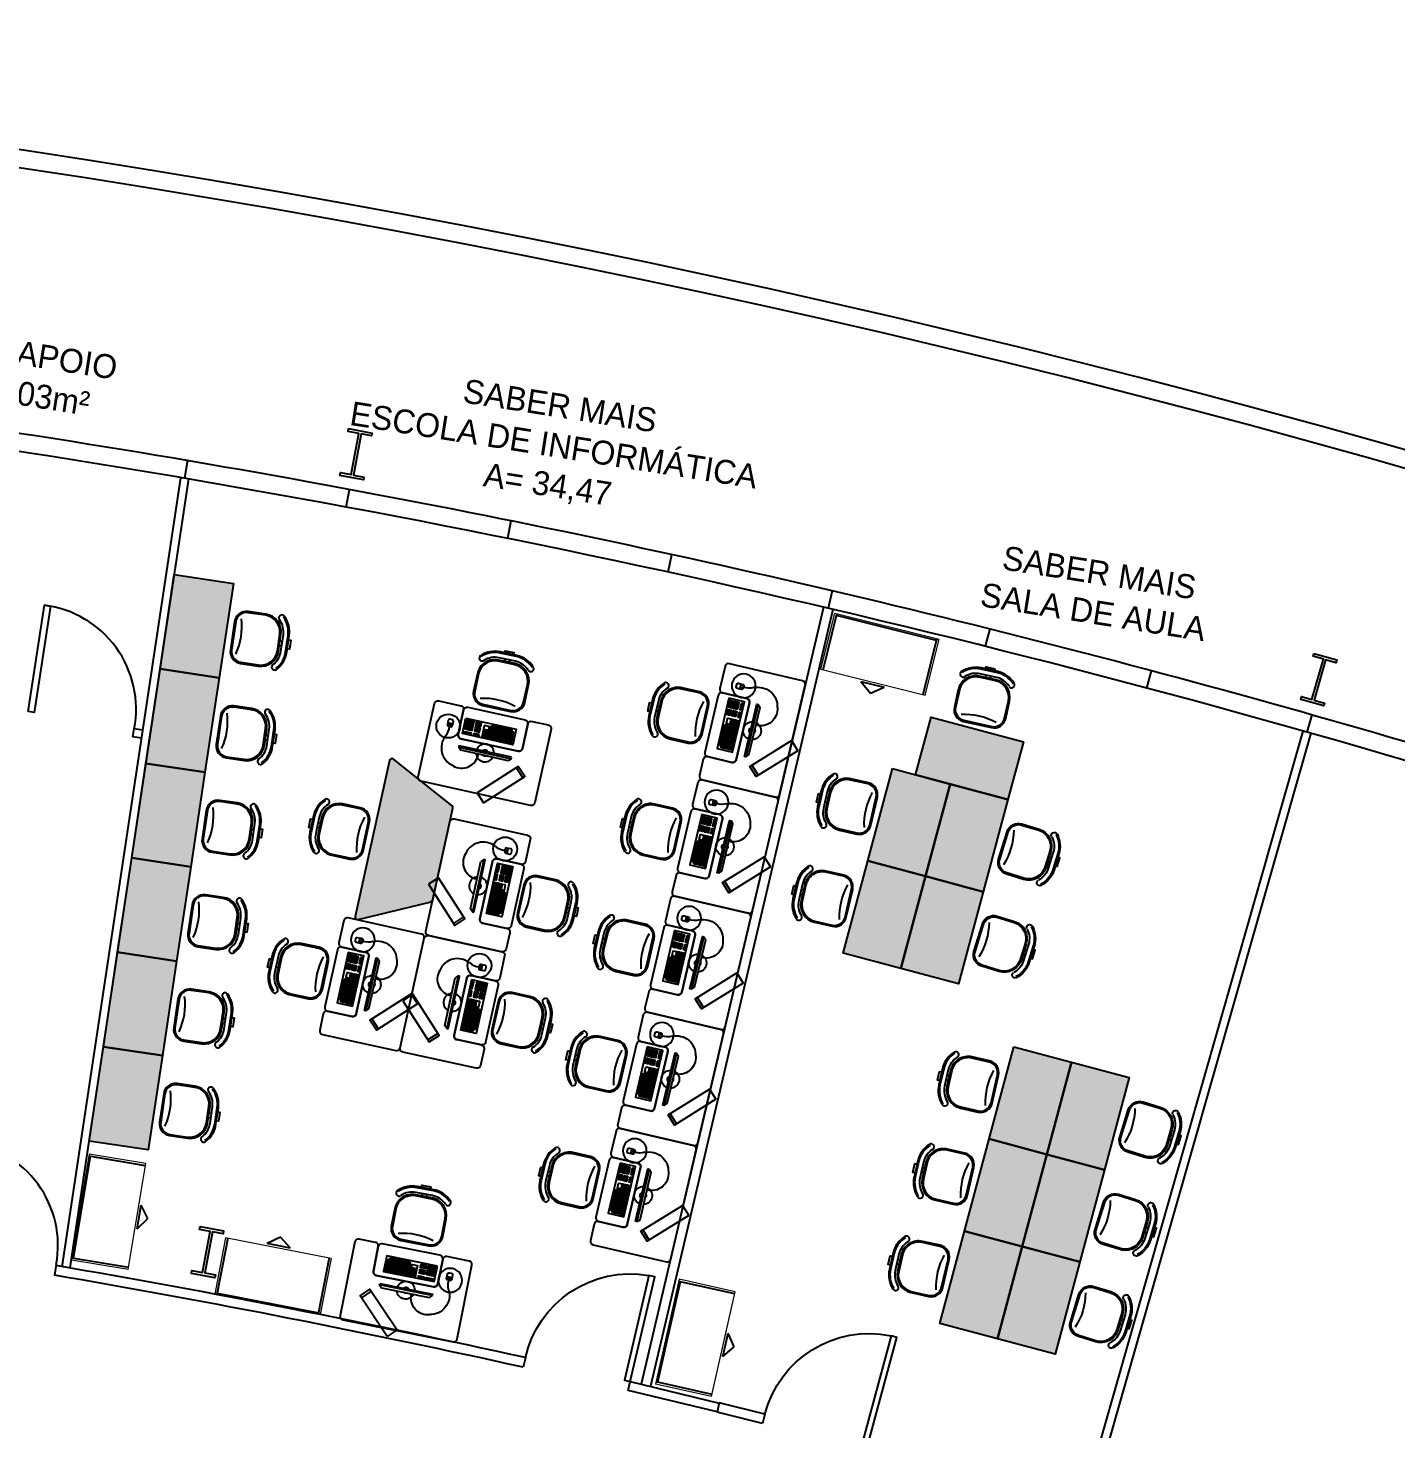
# Model space of a CAD drawing. Extents: x -15 to 8521, y -5327 to 1905.
# Drawn here: x 2884 to 4030, y 732 to 1905 of the extents above; entities that cross this region are included whole.
import ezdxf

# ---------------------------------------------------------------- set-up
doc = ezdxf.new("R2010")
doc.units = 0
for name, color, linetype in [('AR-DIV', 2, 'Continuous'), ('AR-EQP', 1, 'Continuous'), ('AR-ESQ', 2, 'Continuous'), ('AR-EST', 4, 'Continuous'), ('AR-MOB', 2, 'Continuous'), ('AR-PAR-ALV', 5, 'Continuous'), ('AR-POR', 1, 'Continuous'), ('AR-TXT', 2, 'Continuous')]:
    doc.layers.add(name, color=color, linetype=linetype)
doc.layers.add('AR-HTC-MOB', color=253, linetype='Continuous', plot=False)
doc.styles.add('1-125', font='stylu.ttf', dxfattribs={"height": 0.2})

# ---------------------------------------------------------------- blocks, each defined once
blk = doc.blocks.new('porta')
at = {"color": 2}
blk.add_lwpolyline([(0, 0), (0, 0.9), (0.05, 0.9), (0.05, 0)], close=True, dxfattribs=at)
at = {"color": 1}
blk.add_arc((0, 0.001), 0.9, 359.3457, 86.819, dxfattribs=at)
blk = doc.blocks.new('COMPUTADOR')
at = {"color": 2}
for p, q in [((0.23, 0.726), (0.248, 0.744)), ((0.269, 0.723), (0.238, 0.754)), ((0.241, 0.715), (0.259, 0.733)), ((0.259, 0.733), (0.241, 0.715)), ((0.52, 0.129), (0.52, 0.029))]:
    blk.add_line(p, q, dxfattribs=at)
at = {"color": 253}
for p, q in [((0.317, 0.615), (0.311, 0.609)), ((0.311, 0.607), (0.351, 0.567)), ((0.359, 0.575), (0.319, 0.615)), ((0.462, 0.596), (0.465, 0.593)), ((0.471, 0.604), (0.474, 0.601)), ((0.353, 0.567), (0.359, 0.573)), ((0.483, 0.568), (0.465, 0.55)), ((0.465, 0.548), (0.494, 0.519)), ((0.515, 0.539), (0.486, 0.568)), ((0.497, 0.519), (0.515, 0.537)), ((0.525, 0.52), (0.528, 0.523)), ((0.533, 0.528), (0.539, 0.534)), ((0.533, 0.525), (0.652, 0.406)), ((0.541, 0.534), (0.661, 0.414)), ((0.647, 0.398), (0.65, 0.401)), ((0.655, 0.406), (0.661, 0.412))]:
    blk.add_line(p, q, dxfattribs=at)
at = {"color": 1}
for p, q in [((0.206, 0.532), (0.206, 0.502)), ((0.495, 0.214), (0.206, 0.502)), ((0.525, 0.214), (0.495, 0.214))]:
    blk.add_line(p, q, dxfattribs=at)
at = {"color": 2}
blk.add_lwpolyline([(0.271, 0.77, 0.414214), (0.253, 0.77), (0.229, 0.745, 0.414214), (0.229, 0.727), (0.242, 0.714, 0.414214), (0.26, 0.714), (0.284, 0.738, 0.414214), (0.284, 0.756)], format="xyb", close=True, dxfattribs=at)
at = {"color": 1}
blk.add_lwpolyline([(0.387, 0.706), (0.693, 0.4), (0.599, 0.306), (0.293, 0.612)], close=True, dxfattribs=at)
at = {"color": 253}
for points in [[(0.344, 0.626), (0.351, 0.632, 0.414214), (0.351, 0.634), (0.344, 0.641, 0.414214), (0.342, 0.641), (0.336, 0.634, 0.414214), (0.336, 0.632), (0.342, 0.626, 0.414214)], [(0.356, 0.637), (0.362, 0.643, 0.414214), (0.362, 0.646), (0.356, 0.652, 0.414214), (0.353, 0.652), (0.347, 0.646, 0.414214), (0.347, 0.643), (0.353, 0.637, 0.414214)], [(0.356, 0.614), (0.362, 0.62, 0.414214), (0.362, 0.623), (0.356, 0.629, 0.414214), (0.353, 0.629), (0.347, 0.623, 0.414214), (0.347, 0.62), (0.353, 0.614, 0.414214)], [(0.367, 0.648), (0.373, 0.654, 0.414214), (0.373, 0.657), (0.367, 0.663, 0.414214), (0.364, 0.663), (0.358, 0.657, 0.414214), (0.358, 0.654), (0.364, 0.648, 0.414214)], [(0.367, 0.626), (0.373, 0.632, 0.414214), (0.373, 0.634), (0.367, 0.641, 0.414214), (0.364, 0.641), (0.358, 0.634, 0.414214), (0.358, 0.632), (0.364, 0.626, 0.414214)], [(0.367, 0.603), (0.373, 0.609, 0.414214), (0.373, 0.612), (0.367, 0.618, 0.414214), (0.364, 0.618), (0.358, 0.612, 0.414214), (0.358, 0.609), (0.364, 0.603, 0.414214)], [(0.378, 0.66), (0.385, 0.666, 0.414214), (0.385, 0.668), (0.378, 0.675, 0.414214), (0.376, 0.675), (0.37, 0.668, 0.414214), (0.37, 0.666), (0.376, 0.66, 0.414214)], [(0.378, 0.637), (0.385, 0.643, 0.414214), (0.385, 0.646), (0.378, 0.652, 0.414214), (0.376, 0.652), (0.37, 0.646, 0.414214), (0.37, 0.643), (0.376, 0.637, 0.414214)], [(0.378, 0.614), (0.385, 0.62, 0.414214), (0.385, 0.623), (0.378, 0.629, 0.414214), (0.376, 0.629), (0.37, 0.623, 0.414214), (0.37, 0.62), (0.376, 0.614, 0.414214)], [(0.378, 0.592), (0.385, 0.598, 0.414214), (0.385, 0.601), (0.378, 0.607, 0.414214), (0.376, 0.607), (0.37, 0.601, 0.414214), (0.37, 0.598), (0.376, 0.592, 0.414214)], [(0.39, 0.671), (0.396, 0.677, 0.414214), (0.396, 0.68), (0.39, 0.686, 0.414214), (0.387, 0.686), (0.381, 0.68, 0.414214), (0.381, 0.677), (0.387, 0.671, 0.414214)], [(0.39, 0.648), (0.396, 0.654, 0.414214), (0.396, 0.657), (0.39, 0.663, 0.414214), (0.387, 0.663), (0.381, 0.657, 0.414214), (0.381, 0.654), (0.387, 0.648, 0.414214)], [(0.39, 0.626), (0.396, 0.632, 0.414214), (0.396, 0.634), (0.39, 0.641, 0.414214), (0.387, 0.641), (0.381, 0.634, 0.414214), (0.381, 0.632), (0.387, 0.626, 0.414214)], [(0.39, 0.603), (0.396, 0.609, 0.414214), (0.396, 0.612), (0.39, 0.618, 0.414214), (0.387, 0.618), (0.381, 0.612, 0.414214), (0.381, 0.609), (0.387, 0.603, 0.414214)], [(0.401, 0.66), (0.407, 0.666, 0.414214), (0.407, 0.668), (0.401, 0.675, 0.414214), (0.398, 0.675), (0.392, 0.668, 0.414214), (0.392, 0.666), (0.398, 0.66, 0.414214)], [(0.401, 0.637), (0.407, 0.643, 0.414214), (0.407, 0.646), (0.401, 0.652, 0.414214), (0.398, 0.652), (0.392, 0.646, 0.414214), (0.392, 0.643), (0.398, 0.637, 0.414214)], [(0.401, 0.614), (0.407, 0.62, 0.414214), (0.407, 0.623), (0.401, 0.629, 0.414214), (0.398, 0.629), (0.392, 0.623, 0.414214), (0.392, 0.62), (0.398, 0.614, 0.414214)], [(0.412, 0.648), (0.418, 0.654, 0.414214), (0.418, 0.657), (0.412, 0.663, 0.414214), (0.41, 0.663), (0.404, 0.657, 0.414214), (0.404, 0.654), (0.41, 0.648, 0.414214)], [(0.412, 0.626), (0.418, 0.632, 0.414214), (0.418, 0.634), (0.412, 0.641, 0.414214), (0.41, 0.641), (0.404, 0.634, 0.414214), (0.404, 0.632), (0.41, 0.626, 0.414214)], [(0.414, 0.584), (0.421, 0.59, 0.414214), (0.421, 0.592), (0.414, 0.599, 0.414214), (0.412, 0.599), (0.406, 0.592, 0.414214), (0.406, 0.59), (0.412, 0.584, 0.414214)], [(0.424, 0.637), (0.43, 0.643, 0.414214), (0.43, 0.646), (0.424, 0.652, 0.414214), (0.421, 0.652), (0.415, 0.646, 0.414214), (0.415, 0.643), (0.421, 0.637, 0.414214)], [(0.426, 0.572), (0.432, 0.578, 0.414214), (0.432, 0.581), (0.426, 0.587, 0.414214), (0.423, 0.587), (0.417, 0.581, 0.414214), (0.417, 0.578), (0.423, 0.572, 0.414214)], [(0.434, 0.604), (0.44, 0.61, 0.414214), (0.44, 0.613), (0.434, 0.619, 0.414214), (0.432, 0.619), (0.425, 0.613, 0.414214), (0.425, 0.61), (0.432, 0.604, 0.414214)], [(0.446, 0.615), (0.452, 0.621, 0.414214), (0.452, 0.624), (0.446, 0.63, 0.414214), (0.443, 0.63), (0.437, 0.624, 0.414214), (0.437, 0.621), (0.443, 0.615, 0.414214)], [(0.446, 0.593), (0.452, 0.599, 0.414214), (0.452, 0.601), (0.446, 0.607, 0.414214), (0.443, 0.607), (0.437, 0.601, 0.414214), (0.437, 0.599), (0.443, 0.593, 0.414214)], [(0.457, 0.604), (0.463, 0.61, 0.414214), (0.463, 0.613), (0.457, 0.619, 0.414214), (0.454, 0.619), (0.448, 0.613, 0.414214), (0.448, 0.61), (0.454, 0.604, 0.414214)], [(0.457, 0.581), (0.463, 0.587, 0.414214), (0.463, 0.59), (0.457, 0.596, 0.414214), (0.454, 0.596), (0.448, 0.59, 0.414214), (0.448, 0.587), (0.454, 0.581, 0.414214)], [(0.468, 0.593), (0.474, 0.599, 0.414214), (0.474, 0.601), (0.468, 0.607, 0.414214), (0.465, 0.607), (0.459, 0.601, 0.414214), (0.459, 0.599), (0.465, 0.593, 0.414214)], [(0.376, 0.544), (0.382, 0.55, 0.414214), (0.382, 0.553), (0.376, 0.559, 0.414214), (0.373, 0.559), (0.367, 0.553, 0.414214), (0.367, 0.55), (0.373, 0.544, 0.414214)], [(0.387, 0.533), (0.394, 0.539, 0.414214), (0.394, 0.542), (0.387, 0.548, 0.414214), (0.385, 0.548), (0.379, 0.542, 0.414214), (0.379, 0.539), (0.385, 0.533, 0.414214)], [(0.399, 0.522), (0.405, 0.528, 0.414214), (0.405, 0.531), (0.399, 0.537, 0.414214), (0.396, 0.537), (0.39, 0.531, 0.414214), (0.39, 0.528), (0.396, 0.522, 0.414214)], [(0.4, 0.569), (0.407, 0.575, 0.414214), (0.407, 0.578), (0.4, 0.584, 0.414214), (0.398, 0.584), (0.392, 0.578, 0.414214), (0.392, 0.575), (0.398, 0.569, 0.414214)], [(0.412, 0.558), (0.418, 0.564, 0.414214), (0.418, 0.567), (0.412, 0.573, 0.414214), (0.409, 0.573), (0.403, 0.567, 0.414214), (0.403, 0.564), (0.409, 0.558, 0.414214)], [(0.423, 0.547), (0.429, 0.553, 0.414214), (0.429, 0.555), (0.423, 0.561, 0.414214), (0.42, 0.561), (0.414, 0.555, 0.414214), (0.414, 0.553), (0.42, 0.547, 0.414214)], [(0.427, 0.494), (0.433, 0.5, 0.414214), (0.433, 0.503), (0.427, 0.509, 0.414214), (0.424, 0.509), (0.418, 0.503, 0.414214), (0.418, 0.5), (0.424, 0.494, 0.414214)], [(0.437, 0.561), (0.443, 0.567, 0.414214), (0.443, 0.57), (0.437, 0.576, 0.414214), (0.434, 0.576), (0.428, 0.57, 0.414214), (0.428, 0.567), (0.434, 0.561, 0.414214)], [(0.438, 0.482), (0.444, 0.489, 0.414214), (0.444, 0.491), (0.438, 0.497, 0.414214), (0.436, 0.497), (0.43, 0.491, 0.414214), (0.43, 0.489), (0.436, 0.482, 0.414214)], [(0.44, 0.508), (0.446, 0.514, 0.414214), (0.446, 0.517), (0.44, 0.523, 0.414214), (0.437, 0.523), (0.431, 0.517, 0.414214), (0.431, 0.514), (0.437, 0.508, 0.414214)], [(0.45, 0.471), (0.456, 0.477, 0.414214), (0.456, 0.48), (0.45, 0.486, 0.414214), (0.447, 0.486), (0.441, 0.48, 0.414214), (0.441, 0.477), (0.447, 0.471, 0.414214)], [(0.451, 0.519), (0.457, 0.525, 0.414214), (0.457, 0.528), (0.451, 0.534, 0.414214), (0.449, 0.534), (0.443, 0.528, 0.414214), (0.443, 0.525), (0.449, 0.519, 0.414214)], [(0.451, 0.497), (0.457, 0.503, 0.414214), (0.457, 0.505), (0.451, 0.511, 0.414214), (0.449, 0.511), (0.443, 0.505, 0.414214), (0.443, 0.503), (0.449, 0.497, 0.414214)], [(0.461, 0.46), (0.467, 0.466, 0.414214), (0.467, 0.469), (0.461, 0.475, 0.414214), (0.458, 0.475), (0.452, 0.469, 0.414214), (0.452, 0.466), (0.458, 0.46, 0.414214)], [(0.463, 0.53), (0.469, 0.537, 0.414214), (0.469, 0.539), (0.463, 0.545, 0.414214), (0.46, 0.545), (0.454, 0.539, 0.414214), (0.454, 0.537), (0.46, 0.53, 0.414214)], [(0.463, 0.508), (0.469, 0.514, 0.414214), (0.469, 0.517), (0.463, 0.523, 0.414214), (0.46, 0.523), (0.454, 0.517, 0.414214), (0.454, 0.514), (0.46, 0.508, 0.414214)], [(0.463, 0.485), (0.469, 0.491, 0.414214), (0.469, 0.494), (0.463, 0.5, 0.414214), (0.46, 0.5), (0.454, 0.494, 0.414214), (0.454, 0.491), (0.46, 0.485, 0.414214)], [(0.474, 0.519), (0.48, 0.525, 0.414214), (0.48, 0.528), (0.474, 0.534, 0.414214), (0.471, 0.534), (0.465, 0.528, 0.414214), (0.465, 0.525), (0.471, 0.519, 0.414214)], [(0.474, 0.497), (0.48, 0.503, 0.414214), (0.48, 0.505), (0.474, 0.511, 0.414214), (0.471, 0.511), (0.465, 0.505, 0.414214), (0.465, 0.503), (0.471, 0.497, 0.414214)], [(0.474, 0.474), (0.48, 0.48, 0.414214), (0.48, 0.483), (0.474, 0.489, 0.414214), (0.471, 0.489), (0.465, 0.483, 0.414214), (0.465, 0.48), (0.471, 0.474, 0.414214)], [(0.485, 0.508), (0.491, 0.514, 0.414214), (0.491, 0.517), (0.485, 0.523, 0.414214), (0.483, 0.523), (0.477, 0.517, 0.414214), (0.477, 0.514), (0.483, 0.508, 0.414214)], [(0.485, 0.485), (0.491, 0.491, 0.414214), (0.491, 0.494), (0.485, 0.5, 0.414214), (0.483, 0.5), (0.477, 0.494, 0.414214), (0.477, 0.491), (0.483, 0.485, 0.414214)], [(0.485, 0.463), (0.491, 0.469, 0.414214), (0.491, 0.471), (0.485, 0.478, 0.414214), (0.483, 0.478), (0.477, 0.471, 0.414214), (0.477, 0.469), (0.483, 0.463, 0.414214)], [(0.497, 0.497), (0.503, 0.503, 0.414214), (0.503, 0.505), (0.497, 0.511, 0.414214), (0.494, 0.511), (0.488, 0.505, 0.414214), (0.488, 0.503), (0.494, 0.497, 0.414214)], [(0.497, 0.474), (0.503, 0.48, 0.414214), (0.503, 0.483), (0.497, 0.489, 0.414214), (0.494, 0.489), (0.488, 0.483, 0.414214), (0.488, 0.48), (0.494, 0.474, 0.414214)], [(0.508, 0.508), (0.514, 0.514, 0.414214), (0.514, 0.517), (0.508, 0.523, 0.414214), (0.505, 0.523), (0.499, 0.517, 0.414214), (0.499, 0.514), (0.505, 0.508, 0.414214)], [(0.508, 0.485), (0.514, 0.491, 0.414214), (0.514, 0.494), (0.508, 0.5, 0.414214), (0.505, 0.5), (0.499, 0.494, 0.414214), (0.499, 0.491), (0.505, 0.485, 0.414214)], [(0.508, 0.463), (0.514, 0.469, 0.414214), (0.514, 0.471), (0.508, 0.478, 0.414214), (0.505, 0.478), (0.499, 0.471, 0.414214), (0.499, 0.469), (0.505, 0.463, 0.414214)], [(0.519, 0.519), (0.525, 0.525, 0.414214), (0.525, 0.528), (0.519, 0.534, 0.414214), (0.517, 0.534), (0.51, 0.528, 0.414214), (0.51, 0.525), (0.517, 0.519, 0.414214)], [(0.519, 0.497), (0.525, 0.503, 0.414214), (0.525, 0.505), (0.519, 0.511, 0.414214), (0.517, 0.511), (0.51, 0.505, 0.414214), (0.51, 0.503), (0.517, 0.497, 0.414214)], [(0.519, 0.474), (0.525, 0.48, 0.414214), (0.525, 0.483), (0.519, 0.489, 0.414214), (0.517, 0.489), (0.51, 0.483, 0.414214), (0.51, 0.48), (0.517, 0.474, 0.414214)], [(0.531, 0.508), (0.537, 0.514, 0.414214), (0.537, 0.517), (0.531, 0.523, 0.414214), (0.528, 0.523), (0.522, 0.517, 0.414214), (0.522, 0.514), (0.528, 0.508, 0.414214)], [(0.531, 0.485), (0.537, 0.491, 0.414214), (0.537, 0.494), (0.531, 0.5, 0.414214), (0.528, 0.5), (0.522, 0.494, 0.414214), (0.522, 0.491), (0.528, 0.485, 0.414214)], [(0.531, 0.463), (0.537, 0.469, 0.414214), (0.537, 0.471), (0.531, 0.478, 0.414214), (0.528, 0.478), (0.522, 0.471, 0.414214), (0.522, 0.469), (0.528, 0.463, 0.414214)], [(0.542, 0.497), (0.548, 0.503, 0.414214), (0.548, 0.505), (0.542, 0.511, 0.414214), (0.539, 0.511), (0.533, 0.505, 0.414214), (0.533, 0.503), (0.539, 0.497, 0.414214)], [(0.542, 0.474), (0.548, 0.48, 0.414214), (0.548, 0.483), (0.542, 0.489, 0.414214), (0.539, 0.489), (0.533, 0.483, 0.414214), (0.533, 0.48), (0.539, 0.474, 0.414214)], [(0.553, 0.485), (0.559, 0.491, 0.414214), (0.559, 0.494), (0.553, 0.5, 0.414214), (0.551, 0.5), (0.544, 0.494, 0.414214), (0.544, 0.491), (0.551, 0.485, 0.414214)], [(0.553, 0.463), (0.559, 0.469, 0.414214), (0.559, 0.471), (0.553, 0.478, 0.414214), (0.551, 0.478), (0.544, 0.471, 0.414214), (0.544, 0.469), (0.551, 0.463, 0.414214)], [(0.564, 0.474), (0.571, 0.48, 0.414214), (0.571, 0.483), (0.564, 0.489, 0.414214), (0.562, 0.489), (0.556, 0.483, 0.414214), (0.556, 0.48), (0.562, 0.474, 0.414214)], [(0.576, 0.463), (0.582, 0.469, 0.414214), (0.582, 0.471), (0.576, 0.478, 0.414214), (0.573, 0.478), (0.567, 0.471, 0.414214), (0.567, 0.469), (0.573, 0.463, 0.414214)], [(0.472, 0.449), (0.478, 0.455, 0.414214), (0.478, 0.457), (0.472, 0.463, 0.414214), (0.47, 0.463), (0.464, 0.457, 0.414214), (0.464, 0.455), (0.47, 0.449, 0.414214)], [(0.484, 0.437), (0.49, 0.443, 0.414214), (0.49, 0.446), (0.484, 0.452, 0.414214), (0.481, 0.452), (0.475, 0.446, 0.414214), (0.475, 0.443), (0.481, 0.437, 0.414214)], [(0.495, 0.426), (0.501, 0.432, 0.414214), (0.501, 0.435), (0.495, 0.441, 0.414214), (0.492, 0.441), (0.486, 0.435, 0.414214), (0.486, 0.432), (0.492, 0.426, 0.414214)], [(0.497, 0.451), (0.503, 0.457, 0.414214), (0.503, 0.46), (0.497, 0.466, 0.414214), (0.494, 0.466), (0.488, 0.46, 0.414214), (0.488, 0.457), (0.494, 0.451, 0.414214)], [(0.506, 0.415), (0.512, 0.421, 0.414214), (0.512, 0.423), (0.506, 0.43, 0.414214), (0.504, 0.43), (0.497, 0.423, 0.414214), (0.497, 0.421), (0.504, 0.415, 0.414214)], [(0.508, 0.44), (0.514, 0.446, 0.414214), (0.514, 0.449), (0.508, 0.455, 0.414214), (0.505, 0.455), (0.499, 0.449, 0.414214), (0.499, 0.446), (0.505, 0.44, 0.414214)], [(0.518, 0.403), (0.524, 0.409, 0.414214), (0.524, 0.412), (0.518, 0.418, 0.414214), (0.515, 0.418), (0.509, 0.412, 0.414214), (0.509, 0.409), (0.515, 0.403, 0.414214)], [(0.519, 0.451), (0.525, 0.457, 0.414214), (0.525, 0.46), (0.519, 0.466, 0.414214), (0.517, 0.466), (0.51, 0.46, 0.414214), (0.51, 0.457), (0.517, 0.451, 0.414214)], [(0.519, 0.429), (0.525, 0.435, 0.414214), (0.525, 0.437), (0.519, 0.444, 0.414214), (0.517, 0.444), (0.51, 0.437, 0.414214), (0.51, 0.435), (0.517, 0.429, 0.414214)], [(0.529, 0.392), (0.535, 0.398, 0.414214), (0.535, 0.401), (0.529, 0.407, 0.414214), (0.526, 0.407), (0.52, 0.401, 0.414214), (0.52, 0.398), (0.526, 0.392, 0.414214)], [(0.531, 0.44), (0.537, 0.446, 0.414214), (0.537, 0.449), (0.531, 0.455, 0.414214), (0.528, 0.455), (0.522, 0.449, 0.414214), (0.522, 0.446), (0.528, 0.44, 0.414214)], [(0.531, 0.417), (0.537, 0.423, 0.414214), (0.537, 0.426), (0.531, 0.432, 0.414214), (0.528, 0.432), (0.522, 0.426, 0.414214), (0.522, 0.423), (0.528, 0.417, 0.414214)], [(0.54, 0.381), (0.546, 0.387, 0.414214), (0.546, 0.389), (0.54, 0.396, 0.414214), (0.537, 0.396), (0.531, 0.389, 0.414214), (0.531, 0.387), (0.537, 0.381, 0.414214)], [(0.542, 0.451), (0.548, 0.457, 0.414214), (0.548, 0.46), (0.542, 0.466, 0.414214), (0.539, 0.466), (0.533, 0.46, 0.414214), (0.533, 0.457), (0.539, 0.451, 0.414214)], [(0.542, 0.429), (0.548, 0.435, 0.414214), (0.548, 0.437), (0.542, 0.444, 0.414214), (0.539, 0.444), (0.533, 0.437, 0.414214), (0.533, 0.435), (0.539, 0.429, 0.414214)], [(0.542, 0.406), (0.548, 0.412, 0.414214), (0.548, 0.415), (0.542, 0.421, 0.414214), (0.539, 0.421), (0.533, 0.415, 0.414214), (0.533, 0.412), (0.539, 0.406, 0.414214)], [(0.551, 0.369), (0.558, 0.375, 0.414214), (0.558, 0.378), (0.551, 0.384, 0.414214), (0.549, 0.384), (0.543, 0.378, 0.414214), (0.543, 0.375), (0.549, 0.369, 0.414214)], [(0.553, 0.44), (0.559, 0.446, 0.414214), (0.559, 0.449), (0.553, 0.455, 0.414214), (0.551, 0.455), (0.544, 0.449, 0.414214), (0.544, 0.446), (0.551, 0.44, 0.414214)], [(0.553, 0.417), (0.559, 0.423, 0.414214), (0.559, 0.426), (0.553, 0.432, 0.414214), (0.551, 0.432), (0.544, 0.426, 0.414214), (0.544, 0.423), (0.551, 0.417, 0.414214)], [(0.553, 0.395), (0.559, 0.401, 0.414214), (0.559, 0.404), (0.553, 0.41, 0.414214), (0.551, 0.41), (0.544, 0.404, 0.414214), (0.544, 0.401), (0.551, 0.395, 0.414214)], [(0.563, 0.358), (0.569, 0.364, 0.414214), (0.569, 0.367), (0.563, 0.373, 0.414214), (0.56, 0.373), (0.554, 0.367, 0.414214), (0.554, 0.364), (0.56, 0.358, 0.414214)], [(0.564, 0.451), (0.571, 0.457, 0.414214), (0.571, 0.46), (0.564, 0.466, 0.414214), (0.562, 0.466), (0.556, 0.46, 0.414214), (0.556, 0.457), (0.562, 0.451, 0.414214)], [(0.564, 0.429), (0.571, 0.435, 0.414214), (0.571, 0.437), (0.564, 0.444, 0.414214), (0.562, 0.444), (0.556, 0.437, 0.414214), (0.556, 0.435), (0.562, 0.429, 0.414214)], [(0.564, 0.406), (0.571, 0.412, 0.414214), (0.571, 0.415), (0.564, 0.421, 0.414214), (0.562, 0.421), (0.556, 0.415, 0.414214), (0.556, 0.412), (0.562, 0.406, 0.414214)], [(0.564, 0.383), (0.571, 0.39, 0.414214), (0.571, 0.392), (0.564, 0.398, 0.414214), (0.562, 0.398), (0.556, 0.392, 0.414214), (0.556, 0.39), (0.562, 0.383, 0.414214)], [(0.574, 0.347), (0.58, 0.353, 0.414214), (0.58, 0.356), (0.574, 0.362, 0.414214), (0.571, 0.362), (0.565, 0.356, 0.414214), (0.565, 0.353), (0.571, 0.347, 0.414214)], [(0.576, 0.44), (0.582, 0.446, 0.414214), (0.582, 0.449), (0.576, 0.455, 0.414214), (0.573, 0.455), (0.567, 0.449, 0.414214), (0.567, 0.446), (0.573, 0.44, 0.414214)], [(0.576, 0.417), (0.582, 0.423, 0.414214), (0.582, 0.426), (0.576, 0.432, 0.414214), (0.573, 0.432), (0.567, 0.426, 0.414214), (0.567, 0.423), (0.573, 0.417, 0.414214)], [(0.576, 0.395), (0.582, 0.401, 0.414214), (0.582, 0.404), (0.576, 0.41, 0.414214), (0.573, 0.41), (0.567, 0.404, 0.414214), (0.567, 0.401), (0.573, 0.395, 0.414214)], [(0.576, 0.372), (0.582, 0.378, 0.414214), (0.582, 0.381), (0.576, 0.387, 0.414214), (0.573, 0.387), (0.567, 0.381, 0.414214), (0.567, 0.378), (0.573, 0.372, 0.414214)], [(0.587, 0.451), (0.593, 0.457, 0.414214), (0.593, 0.46), (0.587, 0.466, 0.414214), (0.584, 0.466), (0.578, 0.46, 0.414214), (0.578, 0.457), (0.584, 0.451, 0.414214)], [(0.587, 0.429), (0.593, 0.435, 0.414214), (0.593, 0.437), (0.587, 0.444, 0.414214), (0.584, 0.444), (0.578, 0.437, 0.414214), (0.578, 0.435), (0.584, 0.429, 0.414214)], [(0.587, 0.406), (0.593, 0.412, 0.414214), (0.593, 0.415), (0.587, 0.421, 0.414214), (0.584, 0.421), (0.578, 0.415, 0.414214), (0.578, 0.412), (0.584, 0.406, 0.414214)], [(0.587, 0.383), (0.593, 0.39, 0.414214), (0.593, 0.392), (0.587, 0.398, 0.414214), (0.584, 0.398), (0.578, 0.392, 0.414214), (0.578, 0.39), (0.584, 0.383, 0.414214)], [(0.587, 0.361), (0.593, 0.367, 0.414214), (0.593, 0.37), (0.587, 0.376, 0.414214), (0.584, 0.376), (0.578, 0.37, 0.414214), (0.578, 0.367), (0.584, 0.361, 0.414214)], [(0.598, 0.44), (0.605, 0.446, 0.414214), (0.605, 0.449), (0.598, 0.455, 0.414214), (0.596, 0.455), (0.59, 0.449, 0.414214), (0.59, 0.446), (0.596, 0.44, 0.414214)], [(0.598, 0.417), (0.605, 0.423, 0.414214), (0.605, 0.426), (0.598, 0.432, 0.414214), (0.596, 0.432), (0.59, 0.426, 0.414214), (0.59, 0.423), (0.596, 0.417, 0.414214)], [(0.598, 0.395), (0.605, 0.401, 0.414214), (0.605, 0.404), (0.598, 0.41, 0.414214), (0.596, 0.41), (0.59, 0.404, 0.414214), (0.59, 0.401), (0.596, 0.395, 0.414214)], [(0.598, 0.372), (0.605, 0.378, 0.414214), (0.605, 0.381), (0.598, 0.387, 0.414214), (0.596, 0.387), (0.59, 0.381, 0.414214), (0.59, 0.378), (0.596, 0.372, 0.414214)], [(0.598, 0.349), (0.605, 0.356, 0.414214), (0.605, 0.358), (0.598, 0.364, 0.414214), (0.596, 0.364), (0.59, 0.358, 0.414214), (0.59, 0.356), (0.596, 0.349, 0.414214)], [(0.61, 0.429), (0.616, 0.435, 0.414214), (0.616, 0.437), (0.61, 0.444, 0.414214), (0.607, 0.444), (0.601, 0.437, 0.414214), (0.601, 0.435), (0.607, 0.429, 0.414214)], [(0.61, 0.406), (0.616, 0.412, 0.414214), (0.616, 0.415), (0.61, 0.421, 0.414214), (0.607, 0.421), (0.601, 0.415, 0.414214), (0.601, 0.412), (0.607, 0.406, 0.414214)], [(0.61, 0.383), (0.616, 0.39, 0.414214), (0.616, 0.392), (0.61, 0.398, 0.414214), (0.607, 0.398), (0.601, 0.392, 0.414214), (0.601, 0.39), (0.607, 0.383, 0.414214)], [(0.61, 0.361), (0.616, 0.367, 0.414214), (0.616, 0.37), (0.61, 0.376, 0.414214), (0.607, 0.376), (0.601, 0.37, 0.414214), (0.601, 0.367), (0.607, 0.361, 0.414214)], [(0.61, 0.338), (0.616, 0.344, 0.414214), (0.616, 0.347), (0.61, 0.353, 0.414214), (0.607, 0.353), (0.601, 0.347, 0.414214), (0.601, 0.344), (0.607, 0.338, 0.414214)], [(0.621, 0.417), (0.627, 0.423, 0.414214), (0.627, 0.426), (0.621, 0.432, 0.414214), (0.618, 0.432), (0.612, 0.426, 0.414214), (0.612, 0.423), (0.618, 0.417, 0.414214)], [(0.621, 0.395), (0.627, 0.401, 0.414214), (0.627, 0.404), (0.621, 0.41, 0.414214), (0.618, 0.41), (0.612, 0.404, 0.414214), (0.612, 0.401), (0.618, 0.395, 0.414214)], [(0.621, 0.372), (0.627, 0.378, 0.414214), (0.627, 0.381), (0.621, 0.387, 0.414214), (0.618, 0.387), (0.612, 0.381, 0.414214), (0.612, 0.378), (0.618, 0.372, 0.414214)], [(0.621, 0.349), (0.627, 0.356, 0.414214), (0.627, 0.358), (0.621, 0.364, 0.414214), (0.618, 0.364), (0.612, 0.358, 0.414214), (0.612, 0.356), (0.618, 0.349, 0.414214)], [(0.632, 0.406), (0.638, 0.412, 0.414214), (0.638, 0.415), (0.632, 0.421, 0.414214), (0.63, 0.421), (0.624, 0.415, 0.414214), (0.624, 0.412), (0.63, 0.406, 0.414214)], [(0.632, 0.383), (0.638, 0.39, 0.414214), (0.638, 0.392), (0.632, 0.398, 0.414214), (0.63, 0.398), (0.624, 0.392, 0.414214), (0.624, 0.39), (0.63, 0.383, 0.414214)], [(0.632, 0.361), (0.638, 0.367, 0.414214), (0.638, 0.37), (0.632, 0.376, 0.414214), (0.63, 0.376), (0.624, 0.37, 0.414214), (0.624, 0.367), (0.63, 0.361, 0.414214)], [(0.644, 0.395), (0.65, 0.401, 0.414214), (0.65, 0.404), (0.644, 0.41, 0.414214), (0.641, 0.41), (0.635, 0.404, 0.414214), (0.635, 0.401), (0.641, 0.395, 0.414214)], [(0.644, 0.372), (0.65, 0.378, 0.414214), (0.65, 0.381), (0.644, 0.387, 0.414214), (0.641, 0.387), (0.635, 0.381, 0.414214), (0.635, 0.378), (0.641, 0.372, 0.414214)], [(0.655, 0.383), (0.661, 0.39, 0.414214), (0.661, 0.392), (0.655, 0.398, 0.414214), (0.652, 0.398), (0.646, 0.392, 0.414214), (0.646, 0.39), (0.652, 0.383, 0.414214)], [(0.585, 0.335), (0.592, 0.342, 0.414214), (0.592, 0.344), (0.585, 0.35, 0.414214), (0.583, 0.35), (0.577, 0.344, 0.414214), (0.577, 0.342), (0.583, 0.335, 0.414214)], [(0.597, 0.324), (0.603, 0.33, 0.414214), (0.603, 0.333), (0.597, 0.339, 0.414214), (0.594, 0.339), (0.588, 0.333, 0.414214), (0.588, 0.33), (0.594, 0.324, 0.414214)]]:
    blk.add_lwpolyline(points, format="xyb", close=True, dxfattribs=at)
at = {"color": 2}
for points in [[(0.534, 0.223), (0.215, 0.541), (0.206, 0.532), (0.525, 0.214)], [(0.13, 0.029), (0.54, 0.029), (0.54, 0.129), (0.13, 0.129)]]:
    blk.add_lwpolyline(points, close=True, dxfattribs=at)
at = {"color": 1}
blk.add_circle((0.228, 0.729), 0.1, dxfattribs=at)
for centre, radius, start, end in [((0.134, 0.792), 0.123, 283.3701, 324.9545), ((0.217, 0.519), 0.162, 109.57, 214.2723), ((0.209, 0.49), 0.141, 206.4247, 317.8411), ((0.366, 0.373), 0.075, 151.4299, 298.5701), ((0.366, 0.373), 0.075, 324.5941, 125.4059), ((0.366, 0.373), 0.025, 193.0519, 256.9481), ((0.366, 0.373), 0.025, 345, 105)]:
    blk.add_arc(centre, radius, start, end, dxfattribs=at)
at = {"color": 253}
for centre, start, end in [((0.312, 0.608), 135, 225), ((0.318, 0.614), 45, 135), ((0.352, 0.568), 225, 315), ((0.358, 0.574), 315, 45), ((0.466, 0.549), 135, 225), ((0.484, 0.567), 45, 135), ((0.495, 0.52), 225, 315), ((0.514, 0.538), 315, 45), ((0.534, 0.526), 135, 225), ((0.54, 0.533), 45, 135), ((0.653, 0.407), 225, 315), ((0.66, 0.413), 315, 45)]:
    blk.add_arc(centre, 0.0016, start, end, dxfattribs=at)
blk = doc.blocks.new('MESA-COMP')
at = {"color": 2}
blk.add_lwpolyline([(2131.35, 1076.029, -0.414214), (2131.38, 1076.059), (2131.57, 1076.059, -0.414214), (2131.6, 1076.029), (2131.6, 1075.819, 0.414214), (2131.63, 1075.789), (2132.12, 1075.789, 0.414214), (2132.15, 1075.819), (2132.15, 1076.029, -0.414214), (2132.18, 1076.059), (2132.32, 1076.059, -0.414214), (2132.35, 1076.029), (2132.35, 1075.399, -0.414214), (2132.32, 1075.369), (2131.38, 1075.369, -0.414214), (2131.35, 1075.399)], format="xyb", close=True, dxfattribs=at)
at = {"color": 1}
blk.add_lwpolyline([(2131.6, 1076.029, -0.414214), (2131.63, 1076.059), (2132.12, 1076.059, -0.414214), (2132.15, 1076.029), (2132.15, 1075.819, -0.414214), (2132.12, 1075.789), (2131.63, 1075.789, -0.414214), (2131.6, 1075.819)], format="xyb", close=True, dxfattribs=at)
at = {"layer": 'AR-EQP', "rotation": 44.9999999999732}
blk.add_blockref('COMPUTADOR', (2131.858, 1075.193), dxfattribs=at)
blk = doc.blocks.new('MESA-TRAPÉZIO')
at = {"layer": 'AR-HTC-MOB'}
h = blk.add_hatch(color=256, dxfattribs=at)
h.dxf.hatch_style = 1
h.paths.add_polyline_path([(208.902, -249.948, 0.267949), (208.885, -249.958), (208.608, -250.523, 0.57735), (208.625, -250.553), (209.965, -250.553, 0.57735), (209.983, -250.523), (209.706, -249.958, 0.267949), (209.688, -249.948)])
for p, q in [((208.885, -249.958), (208.608, -250.523)), ((209.688, -249.948), (208.902, -249.948)), ((209.983, -250.523), (209.706, -249.958)), ((208.625, -250.553), (209.965, -250.553))]:
    blk.add_line(p, q)
for centre, start, end in [((208.902, -249.968), 90, 150), ((209.688, -249.968), 30, 90), ((208.625, -250.533), 150, 270), ((209.965, -250.533), 270, 30)]:
    blk.add_arc(centre, 0.02, start, end)
blk = doc.blocks.new('Mesa_tipo 02')
at = {"layer": 'AR-HTC-MOB'}
h = blk.add_hatch(color=254, dxfattribs=at)
h.dxf.hatch_style = 1
h.paths.add_polyline_path([(2131.538, 1067.23), (2131.538, 1067.73), (2130.738, 1067.73), (2130.738, 1067.23)])
at = {"color": 0}
blk.add_lwpolyline([(2131.538, 1067.73), (2131.538, 1067.23), (2130.738, 1067.23), (2130.738, 1067.73), (2131.538, 1067.73)], dxfattribs=at)
blk = doc.blocks.new('CAD-GIR')
at = {"color": 0}
for p, q in [((0.072, 0.269), (-0.068, 0.269)), ((0.072, 0.259), (-0.068, 0.259)), ((0.072, 0.219), (-0.068, 0.219)), ((0.072, 0.199), (-0.068, 0.199)), ((0.072, 0.189), (-0.068, 0.189)), ((-0.015, 0.199), (-0.015, 0.219)), ((0.025, 0.199), (0.025, 0.219)), ((-0.218, 0.049), (-0.218, -0.101)), ((-0.208, 0.049), (-0.208, -0.101)), ((0.212, -0.101), (0.212, 0.049)), ((0.222, -0.101), (0.222, 0.049)), ((-0.118, -0.191), (0.122, -0.191)), ((-0.118, -0.201), (0.122, -0.201))]:
    blk.add_line(p, q, dxfattribs=at)
blk.add_lwpolyline([(-0.032, 0.269), (-0.032, 0.287), (0.043, 0.287), (0.043, 0.269)], dxfattribs=at)
for centre, radius, start, end in [((-0.068, 0.049), 0.22, 90, 135), ((-0.068, 0.049), 0.21, 90, 135), ((0.072, 0.049), 0.22, 45, 90), ((0.072, 0.049), 0.21, 45, 90), ((-0.206, 0.186), 0.025, 135, 315), ((-0.068, 0.049), 0.15, 90, 180), ((-0.068, 0.049), 0.14, 90, 180), ((-0.068, 0.049), 0.17, 90, 135), ((0.072, 0.049), 0.17, 45, 90), ((0.072, 0.049), 0.15, 0, 90), ((0.072, 0.049), 0.14, 0, 90), ((0.21, 0.186), 0.025, 225, 45), ((-0.118, -0.101), 0.1, 180, 270), ((-0.118, -0.101), 0.09, 180, 270), ((0.122, -0.101), 0.09, 270, 0), ((0.122, -0.101), 0.1, 270, 0), ((-0.005, -0.682), 0.553, 73.6911, 105.2491)]:
    blk.add_arc(centre, radius, start, end, dxfattribs=at)
blk = doc.blocks.new('ARM-ALTO')
at = {"color": 0, "linetype": 'Continuous', "lineweight": 15}
for p, q in [((2109.784, 1073.118), (2109.304, 1073.118)), ((2109.304, 1072.218), (2109.304, 1073.118)), ((2109.784, 1073.118), (2109.784, 1072.218)), ((2109.784, 1072.218), (2109.304, 1072.218)), ((2109.784, 1072.218), (2109.304, 1072.218)), ((2109.784, 1072.218), (2109.304, 1072.218))]:
    blk.add_line(p, q, dxfattribs=at)
at = {"color": 0}
for p, q in [((2109.784, 1073.1), (2109.304, 1073.1)), ((2109.316, 1072.236), (2109.316, 1073.1)), ((2109.803, 1072.768), (2109.803, 1072.568)), ((2109.803, 1072.768), (2109.878, 1072.668)), ((2109.878, 1072.668), (2109.803, 1072.568)), ((2109.784, 1072.236), (2109.304, 1072.236))]:
    blk.add_line(p, q, dxfattribs=at)

msp = doc.modelspace()

# ---------------------------------------------------------------- linework, layer by layer
at = {"layer": 'AR-DIV'}
for p, q in [((3550.484, 1420.108), (3397.921, 769.136)), ((3558.273, 1418.282), (3405.702, 767.277)), ((3300.801, 791.068), (3298.999, 783.274)), ((3501.455, 743.9), (3499.511, 736.139))]:
    msp.add_line(p, q, dxfattribs=at)
for points in [[(3011.9, 1528.634), (2912.656, 867.475)], [(2919.578, 866.436), (3018.812, 1527.526)], [(2979.155, 1310.489), (2972.082, 1311.604), (2973.228, 1318.439), (2980.191, 1317.394)], [(3768.741, 673.516), (3952.263, 1316.34)], [(3775.476, 671.607), (3958.994, 1314.419)], [(2907.893, 869.333), (2906.365, 860.406)], [(3463.196, 753.469), (3461.369, 745.926), (3386.815, 763.904), (3388.568, 771.367), (3463.155, 753.299)], [(3501.455, 743.9), (3463.206, 753.51)], [(3499.511, 736.139), (3461.308, 745.674)]]:
    msp.add_lwpolyline(points, dxfattribs=at)
for centre, radius, start, end in [((1523.115, -7218.72), 8196.686, 77.4871415, 80.2844345), ((1459.339, -7553.116), 8545.218, 77.5549802, 80.2413229)]:
    msp.add_arc(centre, radius, start, end, dxfattribs=at)
at = {"layer": 'AR-ESQ'}
for p, q in [((3017.88, 1542.902), (3015.361, 1528.115)), ((3150.726, 1503.988), (3153.467, 1518.713)), ((3288.676, 1492.492), (3285.705, 1477.789)), ((3420.267, 1449.522), (3423.463, 1464.178)), ((3557.799, 1433.8), (3554.379, 1419.195)), ((3689.714, 1401.851), (3685.847, 1387.356)), ((3824.996, 1366.882), (3821.129, 1352.389)), ((3955.628, 1315.379), (3959.711, 1329.791))]:
    msp.add_line(p, q, dxfattribs=at)
for radius, start, end in [(8980, 79.5823993, 82.5179876), (8965, 65.4903797, 82.5178433), (8980, 74.0555669, 79.5823993), (8980, 69.037191, 74.0555669)]:
    msp.add_arc((1510.03, -7309.6), radius, start, end, dxfattribs=at)
at = {"layer": 'AR-EST'}
for points in [[(3152.779, 1569.726), (3172.442, 1566.065), (3171.984, 1563.608), (3163.136, 1565.255), (3156.731, 1530.846), (3165.579, 1529.199), (3165.121, 1526.741), (3145.459, 1530.401), (3145.916, 1532.859), (3154.764, 1531.212), (3161.17, 1565.621), (3152.322, 1567.268), (3152.779, 1569.726)], [(3961.213, 1381.366), (3980.456, 1375.914), (3979.774, 1373.509), (3971.115, 1375.962), (3961.575, 1342.288), (3970.234, 1339.834), (3969.552, 1337.429), (3950.31, 1342.881), (3950.991, 1345.286), (3959.65, 1342.833), (3969.191, 1376.508), (3960.531, 1378.961), (3961.213, 1381.366)], [(3028.342, 901.199), (3048.004, 897.538), (3047.547, 895.081), (3038.699, 896.728), (3032.293, 862.319), (3041.141, 860.672), (3040.684, 858.214), (3021.021, 861.874), (3021.479, 864.332), (3030.327, 862.685), (3036.732, 897.094), (3027.884, 898.741), (3028.342, 901.199)]]:
    msp.add_lwpolyline(points, dxfattribs=at)
msp.add_lwpolyline([(3048.004, 897.538), (3047.547, 895.081), (3038.699, 896.728), (3032.293, 862.319), (3041.141, 860.672), (3040.684, 858.214), (3021.021, 861.874), (3021.479, 864.332), (3030.327, 862.685), (3036.732, 897.094), (3027.884, 898.741), (3028.342, 901.199)], close=True, dxfattribs=at)
at = {"layer": 'AR-PAR-ALV'}
for radius, start in [(9215, 47.9559554), (9200, 48.049596)]:
    msp.add_arc((1510.03, -7309.6), radius, start, 90, dxfattribs=at)
at = {"layer": 'AR-POR'}
msp.add_lwpolyline([(2884.248, 1332.753), (2897.949, 1421.695), (2903.014, 1420.915), (2889.313, 1331.973), (2884.373, 1332.734)], dxfattribs=at)
for centre, radius, start, end in [((2887.148, 1334.748), 87.615, 349.128117, 82.918618), ((2821.792, 885.083), 87.53, 349.633452, 82.814449)]:
    msp.add_arc(centre, radius, start, end, dxfattribs=at)

# ---------------------------------------------------------------- block references
at = {"layer": 'AR-MOB'}
for name, p, xscale, yscale, zscale, rotation in [('Mesa_tipo 02', (76955.565, -225194.542), 99.99999999999999, 99.99999999999999, 99.99999999999999, 81.46327884942231), ('CAD-GIR', (3075.422, 1393.439), 100, 100, 100, 261.6611174782937), ('ARM-ALTO', (158645.666, 180176.819), -100, 100, 100, 76.02153647807393), ('CAD-GIR', (3280.822, 1354.929), 100, 100, 100, 347.6242850797033), ('MESA-COMP', (156868.933, 184332.281), -99.99999999999999, 100, 100, 76.81008096918656), ('CAD-GIR', (3683.6, 1341.438), 100, 100, 100, 347.6242850797033), ('Mesa_tipo 02', (76943.69, -225273.656), 99.99999999999999, 99.99999999999999, 99.99999999999999, 81.46327884942231), ('MESA-COMP', (-228065.429, -57904.278), 100, 100, 100, 347.579811180934), ('CAD-GIR', (3431.93, 1329.802), 100, 100, 100, 77.14825055360852), ('CAD-GIR', (3063.546, 1314.326), 100, 100, 100, 261.6611174782937), ('Mesa_tipo 02', (237131.923, 49350.305), 100, 100, 100, 165.0255617072311), ('MESA-TRAPÉZIO', (32134.638, 16293.164), 100, 100, 100, 257.611679573682), ('Mesa_tipo 02', (76931.814, -225352.77), 99.99999999999999, 99.99999999999999, 99.99999999999999, 81.46327884942231), ('MESA-COMP', (156846.115, 184234.919), -99.99999999999999, 100, 100, 76.81008096918656), ('CAD-GIR', (3573.308, 1253.555, 3000), 100, 100, 100, 77.14825055360852), ('Mesa_tipo 02', (51679.115, -232219.391), 100, 100, 100, 75.02556170731437), ('Mesa_tipo 02', (51727.417, -232232.31), 100, 100, 100, 75.02556170731437), ('CAD-GIR', (3051.671, 1235.212), 100, 100, 100, 261.6611174782937), ('CAD-GIR', (3148.048, 1232.518), 100, 100, 100, 77.91798076541974), ('CAD-GIR', (3409.112, 1232.44), 100, 100, 100, 77.14825055360852), ('MESA-COMP', (-55940.998, 232519.169), 99.99999999999999, 99.99999999999999, 99.99999999999999, 257.5798111809813), ('CAD-GIR', (3719.869, 1214.354, 3000), -100, 100, 100, 252.9028728611028), ('Mesa_tipo 02', (76919.939, -225431.883), 99.99999999999999, 99.99999999999999, 99.99999999999999, 81.46327884942231), ('CAD-GIR', (3316.423, 1171.471), 99.99999999999999, 99.99999999999999, 99.99999999999999, 257.3648994956752), ('CAD-GIR', (3552.637, 1176.271, 3000), 100, 100, 100, 77.14825055360852), ('Mesa_tipo 02', (51658.444, -232296.674), 100, 100, 100, 75.02556170731437), ('MESA-COMP', (156823.297, 184137.557), -99.99999999999999, 100, 100, 76.81008096918656), ('Mesa_tipo 02', (51706.746, -232309.594), 100, 100, 100, 75.02556170731437), ('CAD-GIR', (3039.795, 1156.098), 100, 100, 100, 261.6611174782937), ('MESA-COMP', (154077.911, 186163.535), -99.99999999999999, 100, 100, 77.57981118099781), ('CAD-GIR', (3386.294, 1135.078), 100, 100, 100, 77.14825055360852), ('CAD-GIR', (3699.198, 1137.07, 3000), -100, 100, 100, 252.9028728611028), ('MESA-COMP', (-55962.506, 232421.51), 99.99999999999999, 99.99999999999999, 99.99999999999999, 257.5798111809813), ('CAD-GIR', (3113.556, 1115.525), 100, 100, 100, 77.91798076541974), ('Mesa_tipo 02', (76908.063, -225510.997), 99.99999999999999, 99.99999999999999, 99.99999999999999, 81.46327884942231), ('CAD-GIR', (3027.92, 1076.985), 100, 100, 100, 261.6611174782937), ('CAD-GIR', (3294.915, 1073.811), 99.99999999999999, 99.99999999999999, 99.99999999999999, 257.3648994956752), ('MESA-COMP', (156800.479, 184040.195), -99.99999999999999, 100, 100, 76.81008096918656), ('CAD-GIR', (3363.476, 1037.717), 100, 100, 100, 77.14825055360852), ('Mesa_tipo 02', (76896.188, -225590.111), 99.99999999999999, 99.99999999999999, 99.99999999999999, 81.46327884942231), ('CAD-GIR', (3674.816, 1020.585, 3000), 100, 100, 100, 77.14825055360852), ('Mesa_tipo 02', (51780.623, -232452.36), 100, 100, 100, 75.02556170731437), ('Mesa_tipo 02', (51828.925, -232465.28), 100, 100, 100, 75.02556170731437), ('CAD-GIR', (3016.044, 997.871), 100, 100, 100, 261.6611174782937), ('CAD-GIR', (3821.377, 981.384, 3000), -100, 100, 100, 252.9028728611082), ('MESA-COMP', (156777.661, 183942.833), -99.99999999999999, 100, 100, 76.81008096918656), ('Mesa_tipo 02', (51759.952, -232529.644), 100, 100, 100, 75.02556170731437), ('CAD-GIR', (3340.659, 940.355, 3000), 100, 100, 100, 77.14825055360852), ('CAD-GIR', (3654.145, 943.302, 3000), 100, 100, 100, 77.14825055360852), ('ARM-ALTO', (-187509.165, 141386.149), -99.99999999999997, 100, 100, 170.542289172065), ('Mesa_tipo 02', (51808.254, -232542.563), 100, 100, 100, 75.02556170731437), ('CAD-GIR', (3211.81, 906.988), 100, 100, 100, 349.0472909692638), ('CAD-GIR', (3800.706, 904.101, 3000), -100, 100, 100, 252.9028728611082), ('MESA-COMP', (191198.441, -146381.326), -100, 100, 100, 348.7091213848419), ('ARM-ALTO', (-142346.448, -185839.039), -100, 100, 100, 259.0344337182313), ('CAD-GIR', (3633.474, 866.019, 3000), 100, 100, 100, 77.14825055360852), ('Mesa_tipo 02', (51739.281, -232606.927), 100, 100, 100, 75.02556170731437), ('Mesa_tipo 02', (51787.583, -232619.846), 100, 100, 100, 75.02556170731437), ('ARM-ALTO', (-178767.884, 151827.79), -99.99999999999999, 100, 100, 167.3000013765354), ('CAD-GIR', (3780.035, 826.818, 3000), -100, 100, 100, 252.9028728611082)]:
    msp.add_blockref(name, p, dxfattribs=dict(at, xscale=xscale, yscale=yscale, zscale=zscale, rotation=rotation))
at = {"layer": 'AR-POR', "xscale": -100.0036203517169, "yscale": 100.003620351709, "zscale": 100.0036203517154}
for p, rotation in [((3388.623, 771.354), 346.7822992523223), ((3588.527, 721.347), 344.8648066947942)]:
    msp.add_blockref('porta', p, dxfattribs=dict(at, rotation=rotation))

# ---------------------------------------------------------------- texts
at = {"layer": 'AR-TXT', "char_height": 20, "attachment_point": 5, "rotation": 351.066291, "style": '1-125'}
for s, insert in [('{\\C256;SEMIP APOIO\\PA= 23,03m²}', (2869.242, 1615.889)), ('SABER MAIS\\PESCOLA DE INFORMÁTICA\\PA= 34,47', (3324.427, 1554.24)), ('SABER MAIS\\PSALA DE AULA', (3778.959, 1432.537))]:
    msp.add_mtext(s, dxfattribs=dict(at, insert=insert))

doc.saveas('drawing.dxf')
